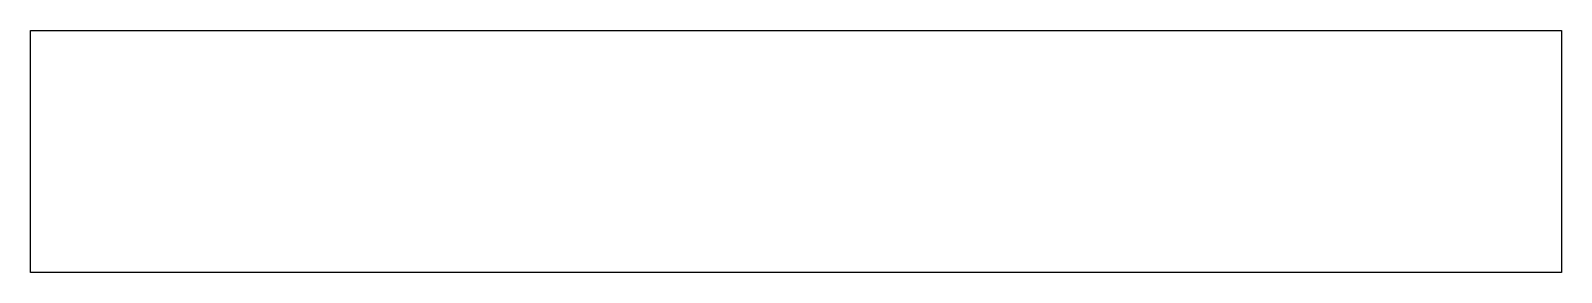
# Model space of a CAD drawing. Header units: metres. Extents: x -18.5 to 13.8, y -1.1 to 46.5.
# Drawn here: x -18.55 to 13.75, y -1.1 to 4 of the extents above.
import ezdxf

# ---------------------------------------------------------------- set-up
doc = ezdxf.new("R2010")
doc.units = ezdxf.units.M

msp = doc.modelspace()

# ---------------------------------------------------------------- linework, layer by layer
for p, q in [((-18.55, 3.596), (-18.55, 4)), ((-18.55, 4), (-17.072, 4)), ((-17.072, 4), (-16.829, 4)), ((-16.829, 4), (-16.533, 4)), ((-16.533, 4), (-16.212, 4)), ((-16.212, 4), (-15.92, 4)), ((-15.92, 4), (-15.726, 4)), ((-15.726, 4), (5.905, 4)), ((5.905, 4), (6.231, 4)), ((6.231, 4), (12.424, 4)), ((12.424, 4), (12.511, 4)), ((12.511, 4), (12.664, 4)), ((12.664, 4), (12.846, 4)), ((12.846, 4), (13.02, 4)), ((13.02, 4), (13.163, 4)), ((13.163, 4), (13.268, 4)), ((13.268, 4), (13.75, 4)), ((13.75, 4), (13.75, -0.119)), ((-18.55, -0.119), (-18.55, 3.596)), ((-18.55, -0.895), (-18.55, -0.119)), ((13.75, -0.119), (13.75, -1.1)), ((-18.55, -0.918), (-18.55, -0.895)), ((-18.55, -0.934), (-18.55, -0.918)), ((-18.55, -0.944), (-18.55, -0.934)), ((-18.55, -1.04), (-18.55, -0.944)), ((-18.55, -1.046), (-18.55, -1.04)), ((-18.55, -1.1), (-18.55, -1.046)), ((-18.473, -1.1), (-18.55, -1.1)), ((-18.301, -1.1), (-18.473, -1.1)), ((-16.572, -1.1), (-18.301, -1.1)), ((-16.351, -1.1), (-16.572, -1.1)), ((-16.058, -1.1), (-16.351, -1.1)), ((-15.697, -1.1), (-16.058, -1.1)), ((-15.291, -1.1), (-15.697, -1.1)), ((-14.889, -1.1), (-15.291, -1.1)), ((-15.291, -1.1), (-15.291, -1.1)), ((-14.564, -1.1), (-14.889, -1.1)), ((-14.385, -1.1), (-14.564, -1.1)), ((2.52, -1.1), (-14.385, -1.1)), ((3.132, -1.1), (2.52, -1.1)), ((11.781, -1.1), (3.132, -1.1)), ((11.873, -1.1), (11.781, -1.1)), ((12.052, -1.1), (11.873, -1.1)), ((12.286, -1.1), (12.052, -1.1)), ((12.531, -1.1), (12.286, -1.1)), ((12.749, -1.1), (12.531, -1.1)), ((12.921, -1.1), (12.749, -1.1)), ((13.043, -1.1), (12.921, -1.1)), ((13.118, -1.1), (13.043, -1.1)), ((13.156, -1.1), (13.118, -1.1)), ((13.75, -1.1), (13.156, -1.1))]:
    msp.add_line(p, q)

doc.saveas('drawing.dxf')
